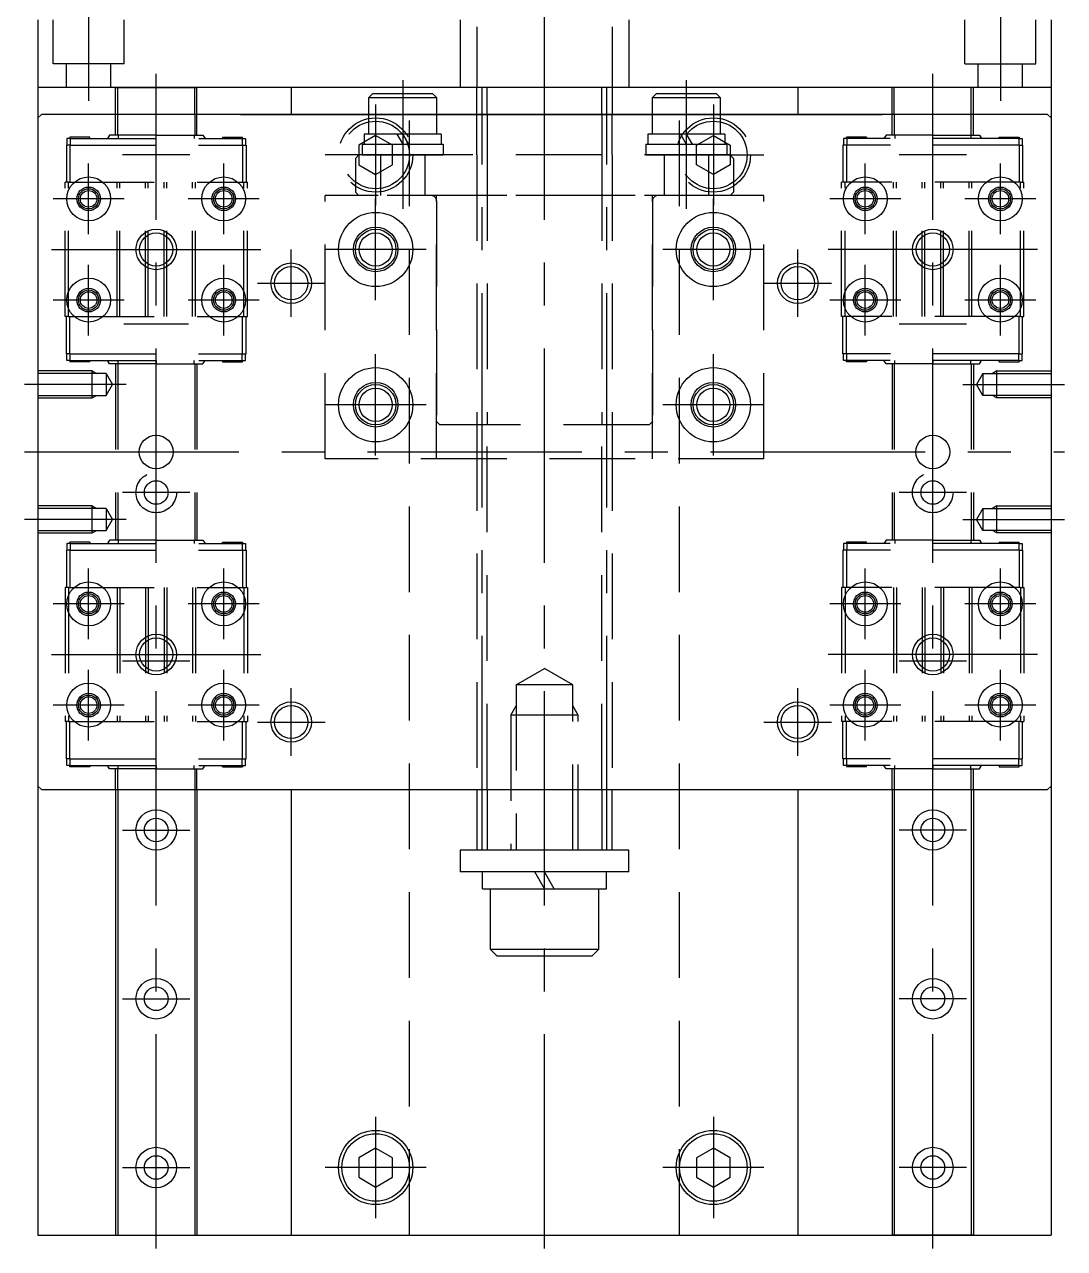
# Model space of a CAD drawing. Extents: x -165 to 387, y -458 to 75.
# Drawn here: x 233 to 387, y -442 to -260.7 of the extents above; entities that cross this region are included whole.
import ezdxf

# ---------------------------------------------------------------- set-up
doc = ezdxf.new("R2010")
doc.units = 0
doc.linetypes.add('CENTER', pattern=[50.8, 31.75, -6.35, 6.35, -6.35])
doc.linetypes.add('DASHED', pattern=[19.05, 12.7, -6.35])
doc.layers.get('0').update_dxf_attribs({"linetype": 'CONTINUOUS'})
doc.layers.add('CENTER', color=1, linetype='CENTER')

msp = doc.modelspace()

# ---------------------------------------------------------------- linework, layer by layer
at = {"color": 7, "linetype": 'CONTINUOUS'}
for p, q in [((235, -260), (235, -440)), ((385, -260), (385, -440)), ((385, -270), (235, -270)), ((246.5, -270), (258.5, -270)), ((246.5, -274), (246.5, -270)), ((246.8, -274), (246.8, -270)), ((258.2, -274), (258.2, -270)), ((258.5, -274), (258.5, -270)), ((272.5, -270), (272.5, -274)), ((300, -274), (300, -270)), ((301.5, -274), (301.5, -270)), ((318.5, -274), (318.5, -270)), ((320, -270), (320, -274)), ((347.5, -270), (347.5, -274)), ((373.5, -270), (361.5, -270)), ((361.5, -274), (361.5, -270)), ((361.8, -274), (361.8, -270)), ((373.2, -274), (373.2, -270)), ((373.5, -274), (373.5, -270)), ((284, -271.5), (284.6, -270.9)), ((284, -271.5), (294, -271.5)), ((284, -274), (284, -271.5)), ((284.6, -270.9), (293.4, -270.9)), ((293.4, -270.9), (294, -271.5)), ((294, -271.5), (294, -274)), ((326, -271.5), (326.6, -270.9)), ((326, -271.5), (336, -271.5)), ((326, -274), (326, -271.5)), ((326.6, -270.9), (335.4, -270.9)), ((335.4, -270.9), (336, -271.5)), ((336, -271.5), (336, -274)), ((235.5, -274), (235, -274.5)), ((235.5, -274), (235, -274.5)), ((235, -274.5), (235, -373.5)), ((235, -274.5), (235, -373.5)), ((384.5, -274), (235.5, -274)), ((384.5, -274), (235.5, -274)), ((265, -274), (260, -274)), ((265, -274), (355, -274)), ((355, -274), (360, -274)), ((384.5, -274), (385, -274.5)), ((384.5, -274), (385, -274.5)), ((385, -274.5), (385, -373.5)), ((385, -274.5), (385, -373.5)), ((235.5, -374), (235, -373.5)), ((235.5, -374), (235, -373.5)), ((384.5, -374), (385, -373.5)), ((384.5, -374), (385, -373.5)), ((235.5, -374), (384.5, -374)), ((235.5, -374), (384.5, -374)), ((246.5, -374), (246.5, -440)), ((246.8, -374), (246.8, -440)), ((258.2, -374), (258.2, -440)), ((258.5, -374), (258.5, -440)), ((265, -374), (303, -374)), ((272.5, -374), (272.5, -440)), ((299, -374), (321, -374)), ((300, -374), (300, -383)), ((301.5, -374), (301.5, -383)), ((303, -374), (317, -374)), ((317, -374), (355, -374)), ((318.5, -374), (318.5, -383)), ((320, -383), (320, -374)), ((347.5, -374), (347.5, -440)), ((361.5, -374), (361.5, -440)), ((361.8, -374), (361.8, -440)), ((373.2, -374), (373.2, -440)), ((373.5, -374), (373.5, -440)), ((322.5, -383), (297.5, -383)), ((297.5, -383), (297.5, -386.2)), ((320, -383), (300, -383)), ((322.5, -386.2), (322.5, -383)), ((322.5, -386.2), (297.5, -386.2)), ((319.2, -386.2), (300.8, -386.2)), ((300.8, -388.7), (300.8, -386.2)), ((310, -388.7), (308.56, -386.2)), ((311.44, -388.7), (310, -386.2)), ((319.2, -388.7), (319.2, -386.2)), ((300.8, -388.7), (319.2, -388.7)), ((302, -397.7), (302, -388.7)), ((318, -388.7), (318, -397.7)), ((318, -397.7), (302, -397.7)), ((303, -398.7), (302, -397.7)), ((317, -398.7), (303, -398.7)), ((318, -397.7), (317, -398.7)), ((285, -427.11), (282.5, -428.56)), ((287.5, -428.56), (285, -427.11)), ((335, -427.11), (332.5, -428.56)), ((337.5, -428.56), (335, -427.11)), ((282.5, -428.56), (282.5, -431.44)), ((287.5, -431.44), (287.5, -428.56)), ((332.5, -428.56), (332.5, -431.44)), ((337.5, -431.44), (337.5, -428.56)), ((282.5, -431.44), (285, -432.89)), ((285, -432.89), (287.5, -431.44)), ((332.5, -431.44), (335, -432.89)), ((335, -432.89), (337.5, -431.44)), ((235, -440), (385, -440)), ((246.5, -440), (258.5, -440)), ((373.5, -440), (361.5, -440))]:
    msp.add_line(p, q, dxfattribs=at)
at = {"color": 3, "linetype": 'DASHED'}
for p, q in [((237.25, -266.5), (237.25, -260)), ((247.75, -266.5), (247.75, -260)), ((297.5, -260), (297.5, -270)), ((300, -261), (300, -270)), ((320, -261), (320, -270)), ((322.5, -260), (322.5, -270)), ((372.25, -266.5), (372.25, -260)), ((382.75, -266.5), (382.75, -260)), ((247.75, -266.5), (237.25, -266.5)), ((239.2, -270), (239.2, -266.5)), ((245.8, -270), (245.8, -266.5)), ((372.25, -266.5), (382.75, -266.5)), ((374.2, -270), (374.2, -266.5)), ((380.8, -270), (380.8, -266.5)), ((290, -440), (290, -270)), ((330, -440), (330, -270)), ((246.5, -277.05), (246.5, -274)), ((246.8, -277.05), (246.8, -274)), ((258.2, -274), (258.2, -277.05)), ((258.5, -277.05), (258.5, -274)), ((284, -276.9), (284, -274)), ((294, -274), (294, -276.9)), ((300, -280), (300, -274)), ((300, -280), (300, -274)), ((301.5, -274), (301.5, -280)), ((301.5, -274), (301.5, -280)), ((318.5, -274), (318.5, -280)), ((318.5, -274), (318.5, -280)), ((320, -280), (320, -274)), ((320, -280), (320, -274)), ((326, -276.9), (326, -274)), ((336, -274), (336, -276.9)), ((361.5, -277.05), (361.5, -274)), ((361.8, -274), (361.8, -277.05)), ((373.2, -277.05), (373.2, -274)), ((373.5, -277.05), (373.5, -274)), ((239.7, -277.35), (239.7, -277.55)), ((242.7, -277.35), (239.7, -277.35)), ((242.7, -277.55), (242.7, -277.35)), ((245.57, -277.05), (245.27, -277.55)), ((246.87, -277.05), (245.57, -277.05)), ((252.5, -277.05), (246.87, -277.05)), ((246.87, -277.05), (246.87, -277.55)), ((252.5, -277.05), (258.13, -277.05)), ((252.5, -277.55), (252.5, -277.05)), ((258.13, -277.05), (259.43, -277.05)), ((258.13, -277.05), (258.13, -277.55)), ((259.43, -277.05), (259.73, -277.55)), ((262.3, -277.35), (265.3, -277.35)), ((262.3, -277.35), (262.3, -277.55)), ((265.3, -277.55), (265.3, -277.35)), ((285, -277.11), (282.5, -278.56)), ((294.7, -276.9), (283.3, -276.9)), ((283.3, -276.9), (283.3, -278.4)), ((287.5, -278.56), (285, -277.11)), ((288.13, -276.9), (289, -278.4)), ((289, -276.9), (289.87, -278.4)), ((294.7, -276.9), (294.7, -278.4)), ((336.7, -276.9), (325.3, -276.9)), ((325.3, -276.9), (325.3, -278.4)), ((330.13, -276.9), (331, -278.4)), ((331, -276.9), (331.87, -278.4)), ((332.5, -278.56), (335, -277.11)), ((335, -277.11), (337.5, -278.56)), ((336.7, -276.9), (336.7, -278.4)), ((357.7, -277.35), (354.7, -277.35)), ((354.7, -277.55), (354.7, -277.35)), ((357.7, -277.35), (357.7, -277.55)), ((360.57, -277.05), (360.27, -277.55)), ((361.87, -277.05), (360.57, -277.05)), ((367.5, -277.05), (361.87, -277.05)), ((361.87, -277.05), (361.87, -277.55)), ((367.5, -277.05), (373.13, -277.05)), ((367.5, -277.55), (367.5, -277.05)), ((373.13, -277.05), (373.13, -277.55)), ((373.13, -277.05), (374.43, -277.05)), ((374.43, -277.05), (374.73, -277.55)), ((377.3, -277.35), (380.3, -277.35)), ((377.3, -277.55), (377.3, -277.35)), ((380.3, -277.35), (380.3, -277.55)), ((239.7, -278.55), (239.2, -278.55)), ((239.2, -278.55), (239.2, -284.05)), ((239.25, -277.55), (239.25, -278.55)), ((239.75, -277.55), (239.25, -277.55)), ((239.7, -278.55), (265.3, -278.55)), ((239.7, -278.55), (239.7, -284.05)), ((239.75, -277.55), (265.25, -277.55)), ((239.75, -277.55), (239.75, -278.55)), ((265.25, -277.55), (265.25, -278.55)), ((265.25, -277.55), (265.75, -277.55)), ((265.3, -278.55), (265.8, -278.55)), ((265.3, -278.55), (265.3, -284.05)), ((265.75, -277.55), (265.75, -278.55)), ((265.8, -278.55), (265.8, -284.05)), ((282.5, -278.56), (282.5, -281.44)), ((283, -278.4), (295, -278.4)), ((283, -278.4), (283, -280)), ((287.5, -281.44), (287.5, -278.56)), ((295, -278.4), (295, -280)), ((325, -278.4), (337, -278.4)), ((325, -278.4), (325, -280)), ((332.5, -281.44), (332.5, -278.56)), ((337, -278.4), (337, -280)), ((337.5, -278.56), (337.5, -281.44)), ((354.7, -278.55), (354.2, -278.55)), ((354.2, -278.55), (354.2, -284.05)), ((354.75, -277.55), (354.25, -277.55)), ((354.25, -277.55), (354.25, -278.55)), ((380.3, -278.55), (354.7, -278.55)), ((354.7, -278.55), (354.7, -284.05)), ((380.25, -277.55), (354.75, -277.55)), ((354.75, -277.55), (354.75, -278.55)), ((380.25, -277.55), (380.25, -278.55)), ((380.25, -277.55), (380.75, -277.55)), ((380.3, -278.55), (380.3, -284.05)), ((380.3, -278.55), (380.8, -278.55)), ((380.75, -277.55), (380.75, -278.55)), ((380.8, -278.55), (380.8, -284.05)), ((282, -280.5), (282.5, -280)), ((282, -280.5), (282, -285.5)), ((337.5, -280), (282.5, -280)), ((283, -280), (295, -280)), ((285.7, -280), (285.7, -286)), ((292.3, -280), (292.3, -286)), ((300, -280), (300, -320)), ((300, -280), (300, -320)), ((301.5, -280), (301.5, -320)), ((301.5, -280), (301.5, -320)), ((318.5, -280), (318.5, -320)), ((318.5, -280), (318.5, -320)), ((320, -280), (320, -320)), ((320, -280), (320, -320)), ((325, -280), (337, -280)), ((327.7, -280), (327.7, -286)), ((334.3, -280), (334.3, -286)), ((338, -280.5), (337.5, -280)), ((338, -280.5), (338, -285.5)), ((282.5, -281.44), (285, -282.89)), ((285, -282.89), (287.5, -281.44)), ((335, -282.89), (332.5, -281.44)), ((337.5, -281.44), (335, -282.89)), ((239, -303.95), (239, -284.05)), ((239.5, -284.05), (239, -284.05)), ((239.5, -303.95), (239.5, -284.05)), ((239.5, -284.05), (265.5, -284.05)), ((246.7, -303.95), (246.7, -284.05)), ((247.1, -303.95), (247.1, -284.05)), ((250.9, -303.95), (250.9, -284.05)), ((251.3, -303.95), (251.3, -284.05)), ((253.7, -303.95), (253.7, -284.05)), ((254.1, -303.95), (254.1, -284.05)), ((257.9, -303.95), (257.9, -284.05)), ((258.3, -303.95), (258.3, -284.05)), ((265.5, -303.95), (265.5, -284.05)), ((265.5, -284.05), (266, -284.05)), ((266, -303.95), (266, -284.05)), ((354, -303.95), (354, -284.05)), ((354.5, -284.05), (354, -284.05)), ((354.5, -303.95), (354.5, -284.05)), ((380.5, -284.05), (354.5, -284.05)), ((361.7, -303.95), (361.7, -284.05)), ((362.1, -303.95), (362.1, -284.05)), ((365.9, -303.95), (365.9, -284.05)), ((366.3, -303.95), (366.3, -284.05)), ((368.7, -303.95), (368.7, -284.05)), ((369.1, -303.95), (369.1, -284.05)), ((372.9, -303.95), (372.9, -284.05)), ((373.3, -303.95), (373.3, -284.05)), ((380.5, -303.95), (380.5, -284.05)), ((380.5, -284.05), (381, -284.05)), ((381, -303.95), (381, -284.05)), ((342.5, -286), (277.5, -286)), ((277.5, -325), (277.5, -286)), ((282, -285.5), (282.5, -286)), ((337.5, -286), (282.5, -286)), ((294, -325), (294, -286)), ((326, -325), (326, -286)), ((338, -285.5), (337.5, -286)), ((342.5, -325), (342.5, -286)), ((294, -286.8), (294, -319.5)), ((326, -286.8), (326, -319.5)), ((239.5, -303.95), (239, -303.95)), ((239.2, -309.45), (239.2, -303.95)), ((239.5, -303.95), (265.5, -303.95)), ((239.7, -309.45), (239.7, -303.95)), ((265.3, -309.45), (265.3, -303.95)), ((265.5, -303.95), (266, -303.95)), ((265.8, -309.45), (265.8, -303.95)), ((354.5, -303.95), (354, -303.95)), ((354.2, -309.45), (354.2, -303.95)), ((380.5, -303.95), (354.5, -303.95)), ((354.7, -309.45), (354.7, -303.95)), ((380.3, -309.45), (380.3, -303.95)), ((380.5, -303.95), (381, -303.95)), ((380.8, -309.45), (380.8, -303.95)), ((239.7, -309.45), (239.2, -309.45)), ((239.25, -310.45), (239.25, -309.45)), ((239.7, -309.45), (265.3, -309.45)), ((239.75, -310.45), (239.75, -309.45)), ((265.25, -310.45), (265.25, -309.45)), ((265.3, -309.45), (265.8, -309.45)), ((265.75, -310.45), (265.75, -309.45)), ((354.7, -309.45), (354.2, -309.45)), ((354.25, -310.45), (354.25, -309.45)), ((380.3, -309.45), (354.7, -309.45)), ((354.75, -310.45), (354.75, -309.45)), ((380.25, -310.45), (380.25, -309.45)), ((380.3, -309.45), (380.8, -309.45)), ((380.75, -310.45), (380.75, -309.45)), ((239.75, -310.45), (239.25, -310.45)), ((239.7, -310.45), (239.7, -310.65)), ((242.7, -310.65), (239.7, -310.65)), ((239.75, -310.45), (265.25, -310.45)), ((242.7, -310.65), (242.7, -310.45)), ((245.57, -310.95), (245.27, -310.45)), ((246.87, -310.95), (245.57, -310.95)), ((246.5, -310.95), (246.5, -337.05)), ((246.8, -310.95), (246.8, -337.05)), ((246.87, -310.95), (246.87, -310.45)), ((252.5, -310.95), (246.87, -310.95)), ((252.5, -310.45), (252.5, -310.95)), ((252.5, -310.95), (258.13, -310.95)), ((258.13, -310.95), (258.13, -310.45)), ((258.13, -310.95), (259.43, -310.95)), ((258.2, -310.95), (258.2, -337.05)), ((258.5, -310.95), (258.5, -337.05)), ((259.43, -310.95), (259.73, -310.45)), ((262.3, -310.45), (262.3, -310.65)), ((262.3, -310.65), (265.3, -310.65)), ((265.25, -310.45), (265.75, -310.45)), ((265.3, -310.65), (265.3, -310.45)), ((354.75, -310.45), (354.25, -310.45)), ((354.7, -310.65), (354.7, -310.45)), ((357.7, -310.65), (354.7, -310.65)), ((380.25, -310.45), (354.75, -310.45)), ((357.7, -310.45), (357.7, -310.65)), ((360.57, -310.95), (360.27, -310.45)), ((361.87, -310.95), (360.57, -310.95)), ((361.5, -310.95), (361.5, -337.05)), ((361.8, -310.95), (361.8, -337.05)), ((361.87, -310.95), (361.87, -310.45)), ((367.5, -310.95), (361.87, -310.95)), ((367.5, -310.45), (367.5, -310.95)), ((367.5, -310.95), (373.13, -310.95)), ((373.13, -310.95), (373.13, -310.45)), ((373.13, -310.95), (374.43, -310.95)), ((373.2, -310.95), (373.2, -337.05)), ((373.5, -310.95), (373.5, -337.05)), ((374.43, -310.95), (374.73, -310.45)), ((377.3, -310.65), (377.3, -310.45)), ((377.3, -310.65), (380.3, -310.65)), ((380.25, -310.45), (380.75, -310.45)), ((380.3, -310.45), (380.3, -310.65)), ((243, -312), (235, -312)), ((245.1, -312.38), (235, -312.38)), ((243, -312), (243.66, -312.38)), ((243, -316), (243, -312)), ((245.1, -312.38), (245.1, -315.62)), ((245.1, -312.38), (246.04, -314)), ((374.9, -312.38), (373.96, -314)), ((374.9, -312.38), (385, -312.38)), ((374.9, -312.38), (374.9, -315.62)), ((377, -312), (376.34, -312.38)), ((377, -312), (385, -312)), ((377, -316), (377, -312)), ((245.1, -315.62), (246.04, -314)), ((374.9, -315.62), (373.96, -314)), ((235, -315.62), (245.1, -315.62)), ((235, -316), (243, -316)), ((243, -316), (243.66, -315.62)), ((385, -315.62), (374.9, -315.62)), ((377, -316), (376.34, -315.62)), ((385, -316), (377, -316)), ((294.5, -320), (294, -319.5)), ((325.5, -320), (294.5, -320)), ((300, -320), (300, -374)), ((301.5, -374), (301.5, -320)), ((318.5, -374), (318.5, -320)), ((320, -320), (320, -374)), ((326, -319.5), (325.5, -320)), ((342.5, -325), (277.5, -325)), ((243, -332), (235, -332)), ((245.1, -332.38), (235, -332.38)), ((243, -336), (243, -332)), ((243, -332), (243.66, -332.38)), ((245.1, -332.38), (246.04, -334)), ((245.1, -332.38), (245.1, -335.62)), ((374.9, -332.38), (373.96, -334)), ((374.9, -332.38), (374.9, -335.62)), ((374.9, -332.38), (385, -332.38)), ((377, -332), (376.34, -332.38)), ((377, -336), (377, -332)), ((377, -332), (385, -332)), ((245.1, -335.62), (246.04, -334)), ((374.9, -335.62), (373.96, -334)), ((235, -335.62), (245.1, -335.62)), ((235, -336), (243, -336)), ((243, -336), (243.66, -335.62)), ((245.57, -337.05), (245.27, -337.55)), ((246.87, -337.05), (245.57, -337.05)), ((252.5, -337.05), (246.87, -337.05)), ((246.87, -337.05), (246.87, -337.55)), ((252.5, -337.05), (258.13, -337.05)), ((252.5, -337.55), (252.5, -337.05)), ((258.13, -337.05), (259.43, -337.05)), ((258.13, -337.05), (258.13, -337.55)), ((259.43, -337.05), (259.73, -337.55)), ((360.57, -337.05), (360.27, -337.55)), ((361.87, -337.05), (360.57, -337.05)), ((367.5, -337.05), (361.87, -337.05)), ((361.87, -337.05), (361.87, -337.55)), ((367.5, -337.05), (373.13, -337.05)), ((367.5, -337.55), (367.5, -337.05)), ((373.13, -337.05), (373.13, -337.55)), ((373.13, -337.05), (374.43, -337.05)), ((374.43, -337.05), (374.73, -337.55)), ((385, -335.62), (374.9, -335.62)), ((377, -336), (376.34, -335.62)), ((385, -336), (377, -336)), ((239.2, -338.55), (239.2, -344.05)), ((239.7, -338.55), (239.2, -338.55)), ((239.25, -337.55), (239.25, -338.55)), ((239.75, -337.55), (239.25, -337.55)), ((239.7, -337.55), (239.7, -337.35)), ((242.7, -337.35), (239.7, -337.35)), ((239.7, -338.55), (265.3, -338.55)), ((239.7, -338.55), (239.7, -344.05)), ((239.75, -337.55), (265.25, -337.55)), ((239.75, -337.55), (239.75, -338.55)), ((242.7, -337.35), (242.7, -337.55)), ((262.3, -337.35), (265.3, -337.35)), ((262.3, -337.55), (262.3, -337.35)), ((265.25, -337.55), (265.25, -338.55)), ((265.25, -337.55), (265.75, -337.55)), ((265.3, -337.35), (265.3, -337.55)), ((265.3, -338.55), (265.3, -344.05)), ((265.3, -338.55), (265.8, -338.55)), ((265.75, -337.55), (265.75, -338.55)), ((265.8, -338.55), (265.8, -344.05)), ((354.2, -338.55), (354.2, -344.05)), ((354.7, -338.55), (354.2, -338.55)), ((354.25, -337.55), (354.25, -338.55)), ((354.75, -337.55), (354.25, -337.55)), ((357.7, -337.35), (354.7, -337.35)), ((354.7, -337.35), (354.7, -337.55)), ((380.3, -338.55), (354.7, -338.55)), ((354.7, -338.55), (354.7, -344.05)), ((380.25, -337.55), (354.75, -337.55)), ((354.75, -337.55), (354.75, -338.55)), ((357.7, -337.55), (357.7, -337.35)), ((377.3, -337.35), (380.3, -337.35)), ((377.3, -337.35), (377.3, -337.55)), ((380.25, -337.55), (380.25, -338.55)), ((380.25, -337.55), (380.75, -337.55)), ((380.3, -337.55), (380.3, -337.35)), ((380.3, -338.55), (380.3, -344.05)), ((380.3, -338.55), (380.8, -338.55)), ((380.75, -337.55), (380.75, -338.55)), ((380.8, -338.55), (380.8, -344.05)), ((239, -344.05), (239, -363.95)), ((239.5, -344.05), (239, -344.05)), ((239.5, -344.05), (265.5, -344.05)), ((239.5, -344.05), (239.5, -363.95)), ((246.7, -344.05), (246.7, -363.95)), ((247.1, -344.05), (247.1, -363.95)), ((250.9, -344.05), (250.9, -363.95)), ((251.3, -344.05), (251.3, -363.95)), ((253.7, -344.05), (253.7, -363.95)), ((254.1, -344.05), (254.1, -363.95)), ((257.9, -344.05), (257.9, -363.95)), ((258.3, -344.05), (258.3, -363.95)), ((265.5, -344.05), (265.5, -363.95)), ((265.5, -344.05), (266, -344.05)), ((266, -344.05), (266, -363.95)), ((354, -344.05), (354, -363.95)), ((354.5, -344.05), (354, -344.05)), ((380.5, -344.05), (354.5, -344.05)), ((354.5, -344.05), (354.5, -363.95)), ((361.7, -344.05), (361.7, -363.95)), ((362.1, -344.05), (362.1, -363.95)), ((365.9, -344.05), (365.9, -363.95)), ((366.3, -344.05), (366.3, -363.95)), ((368.7, -344.05), (368.7, -363.95)), ((369.1, -344.05), (369.1, -363.95)), ((372.9, -344.05), (372.9, -363.95)), ((373.3, -344.05), (373.3, -363.95)), ((380.5, -344.05), (380.5, -363.95)), ((380.5, -344.05), (381, -344.05)), ((381, -344.05), (381, -363.95)), ((305.81, -358.5), (310, -356.08)), ((314.19, -358.5), (310, -356.08)), ((314.19, -358.5), (305.81, -358.5)), ((305.81, -358.5), (305.81, -383)), ((314.19, -383), (314.19, -358.5)), ((305, -363), (305.81, -361.59)), ((315, -363), (314.19, -361.59)), ((239.5, -363.95), (239, -363.95)), ((239.2, -369.45), (239.2, -363.95)), ((239.5, -363.95), (265.5, -363.95)), ((239.7, -369.45), (239.7, -363.95)), ((265.3, -369.45), (265.3, -363.95)), ((265.5, -363.95), (266, -363.95)), ((265.8, -369.45), (265.8, -363.95)), ((315, -363), (305, -363)), ((305, -363), (305, -383)), ((315, -383), (315, -363)), ((354.5, -363.95), (354, -363.95)), ((354.2, -369.45), (354.2, -363.95)), ((380.5, -363.95), (354.5, -363.95)), ((354.7, -369.45), (354.7, -363.95)), ((380.3, -369.45), (380.3, -363.95)), ((380.5, -363.95), (381, -363.95)), ((380.8, -369.45), (380.8, -363.95)), ((239.7, -369.45), (239.2, -369.45)), ((239.25, -370.45), (239.25, -369.45)), ((239.7, -369.45), (265.3, -369.45)), ((239.75, -370.45), (239.75, -369.45)), ((265.25, -370.45), (265.25, -369.45)), ((265.3, -369.45), (265.8, -369.45)), ((265.75, -370.45), (265.75, -369.45)), ((354.7, -369.45), (354.2, -369.45)), ((354.25, -370.45), (354.25, -369.45)), ((380.3, -369.45), (354.7, -369.45)), ((354.75, -370.45), (354.75, -369.45)), ((380.25, -370.45), (380.25, -369.45)), ((380.3, -369.45), (380.8, -369.45)), ((380.75, -370.45), (380.75, -369.45)), ((239.75, -370.45), (239.25, -370.45)), ((239.7, -370.65), (239.7, -370.45)), ((242.7, -370.65), (239.7, -370.65)), ((239.75, -370.45), (265.25, -370.45)), ((242.7, -370.45), (242.7, -370.65)), ((245.57, -370.95), (245.27, -370.45)), ((246.87, -370.95), (245.57, -370.95)), ((246.5, -374), (246.5, -370.95)), ((246.8, -374), (246.8, -370.95)), ((246.87, -370.95), (246.87, -370.45)), ((252.5, -370.95), (246.87, -370.95)), ((252.5, -370.45), (252.5, -370.95)), ((252.5, -370.95), (258.13, -370.95)), ((258.13, -370.95), (258.13, -370.45)), ((258.13, -370.95), (259.43, -370.95)), ((258.2, -370.95), (258.2, -374)), ((258.5, -374), (258.5, -370.95)), ((259.43, -370.95), (259.73, -370.45)), ((262.3, -370.65), (262.3, -370.45)), ((262.3, -370.65), (265.3, -370.65)), ((265.25, -370.45), (265.75, -370.45)), ((265.3, -370.45), (265.3, -370.65)), ((354.75, -370.45), (354.25, -370.45)), ((354.7, -370.45), (354.7, -370.65)), ((357.7, -370.65), (354.7, -370.65)), ((380.25, -370.45), (354.75, -370.45)), ((357.7, -370.65), (357.7, -370.45)), ((360.57, -370.95), (360.27, -370.45)), ((361.87, -370.95), (360.57, -370.95)), ((361.5, -374), (361.5, -370.95)), ((361.8, -370.95), (361.8, -374)), ((361.87, -370.95), (361.87, -370.45)), ((367.5, -370.95), (361.87, -370.95)), ((367.5, -370.45), (367.5, -370.95)), ((367.5, -370.95), (373.13, -370.95)), ((373.13, -370.95), (373.13, -370.45)), ((373.13, -370.95), (374.43, -370.95)), ((373.2, -374), (373.2, -370.95)), ((373.5, -374), (373.5, -370.95)), ((374.43, -370.95), (374.73, -370.45)), ((377.3, -370.45), (377.3, -370.65)), ((377.3, -370.65), (380.3, -370.65)), ((380.25, -370.45), (380.75, -370.45)), ((380.3, -370.65), (380.3, -370.45))]:
    msp.add_line(p, q, dxfattribs=at)
for centre, radius in [((285, -280), 5.5), ((285, -280), 5), ((335, -280), 5.5), ((335, -280), 5), ((252.5, -330), 3), ((367.5, -330), 3), ((252.5, -330), 1.75), ((367.5, -330), 1.75)]:
    msp.add_circle(centre, radius, dxfattribs=at)
at = {"color": 7, "linetype": 'CONTINUOUS'}
for centre, radius in [((242.5, -286.5), 3.25), ((262.5, -286.5), 3.25), ((357.5, -286.5), 3.25), ((377.5, -286.5), 3.25), ((242.5, -286.5), 1.75), ((242.5, -286.5), 1.23), ((262.5, -286.5), 1.75), ((262.5, -286.5), 1.23), ((357.5, -286.5), 1.75), ((357.5, -286.5), 1.23), ((377.5, -286.5), 1.75), ((377.5, -286.5), 1.23), ((285, -294), 5.5), ((335, -294), 5.5), ((252.5, -294), 2.46), ((285, -294), 3.3), ((285, -294), 2.46), ((335, -294), 3.3), ((335, -294), 2.46), ((367.5, -294), 2.46), ((272.5, -299), 2.46), ((347.5, -299), 2.46), ((242.5, -301.5), 3.25), ((262.5, -301.5), 3.25), ((357.5, -301.5), 3.25), ((377.5, -301.5), 3.25), ((242.5, -301.5), 1.75), ((242.5, -301.5), 1.23), ((262.5, -301.5), 1.75), ((262.5, -301.5), 1.23), ((357.5, -301.5), 1.75), ((357.5, -301.5), 1.23), ((377.5, -301.5), 1.75), ((377.5, -301.5), 1.23), ((285, -317), 5.5), ((335, -317), 5.5), ((285, -317), 3.3), ((335, -317), 3.3), ((285, -317), 2.46), ((335, -317), 2.46), ((252.5, -324), 2.5), ((367.5, -324), 2.5), ((242.5, -346.5), 3.25), ((262.5, -346.5), 3.25), ((357.5, -346.5), 3.25), ((377.5, -346.5), 3.25), ((242.5, -346.5), 1.75), ((242.5, -346.5), 1.23), ((262.5, -346.5), 1.75), ((262.5, -346.5), 1.23), ((357.5, -346.5), 1.75), ((357.5, -346.5), 1.23), ((377.5, -346.5), 1.75), ((377.5, -346.5), 1.23), ((252.5, -354), 2.46), ((367.5, -354), 2.46), ((242.5, -361.5), 3.25), ((262.5, -361.5), 3.25), ((357.5, -361.5), 3.25), ((377.5, -361.5), 3.25), ((242.5, -361.5), 1.75), ((242.5, -361.5), 1.23), ((262.5, -361.5), 1.75), ((262.5, -361.5), 1.23), ((357.5, -361.5), 1.75), ((357.5, -361.5), 1.23), ((377.5, -361.5), 1.75), ((377.5, -361.5), 1.23), ((272.5, -364), 2.46), ((347.5, -364), 2.46), ((252.5, -380), 3), ((367.5, -380), 3), ((252.5, -380), 1.75), ((367.5, -380), 1.75), ((252.5, -405), 3), ((367.5, -405), 3), ((252.5, -405), 1.75), ((367.5, -405), 1.75), ((285, -430), 5.5), ((285, -430), 5), ((335, -430), 5.5), ((335, -430), 5), ((252.5, -430), 3), ((367.5, -430), 3), ((252.5, -430), 1.75), ((367.5, -430), 1.75)]:
    msp.add_circle(centre, radius, dxfattribs=at)
at = {"color": 3, "linetype": 'CONTINUOUS'}
for centre, radius in [((242.5, -286.5), 1.5), ((262.5, -286.5), 1.5), ((357.5, -286.5), 1.5), ((377.5, -286.5), 1.5), ((252.5, -294), 3), ((285, -294), 3), ((335, -294), 3), ((367.5, -294), 3), ((272.5, -299), 3), ((347.5, -299), 3), ((242.5, -301.5), 1.5), ((262.5, -301.5), 1.5), ((357.5, -301.5), 1.5), ((377.5, -301.5), 1.5), ((285, -317), 3), ((335, -317), 3), ((242.5, -346.5), 1.5), ((262.5, -346.5), 1.5), ((357.5, -346.5), 1.5), ((377.5, -346.5), 1.5), ((252.5, -354), 3), ((367.5, -354), 3), ((242.5, -361.5), 1.5), ((262.5, -361.5), 1.5), ((357.5, -361.5), 1.5), ((377.5, -361.5), 1.5), ((272.5, -364), 3), ((347.5, -364), 3)]:
    msp.add_circle(centre, radius, dxfattribs=at)
at = {"color": 3, "linetype": 'DASHED'}
for centre, start, end in [((293.2, -286.8), 0, 90), ((326.8, -286.8), 90, 180)]:
    msp.add_arc(centre, 0.8, start, end, dxfattribs=at)
at = {"layer": 'CENTER', "color": 1, "linetype": 'CENTER'}
for p, q in [((310, -442), (310, -214.2)), ((242.5, -258), (242.5, -272)), ((377.5, -258), (377.5, -272)), ((252.5, -442), (252.5, -268)), ((367.5, -442), (367.5, -268)), ((289, -268.9), (289, -288)), ((300.75, -383), (300.75, -270)), ((319.25, -383), (319.25, -270)), ((331, -268.9), (331, -288)), ((285, -272.5), (285, -287.5)), ((335, -272.5), (335, -287.5)), ((257.5, -280), (247.5, -280)), ((292.5, -280), (277.5, -280)), ((327.5, -280), (342.5, -280)), ((372.5, -280), (362.5, -280)), ((242.5, -291.75), (242.5, -281.25)), ((262.5, -291.75), (262.5, -281.25)), ((357.5, -291.75), (357.5, -281.25)), ((377.5, -291.75), (377.5, -281.25)), ((247.75, -286.5), (237.25, -286.5)), ((267.75, -286.5), (257.25, -286.5)), ((285, -301.5), (285, -286.5)), ((335, -301.5), (335, -286.5)), ((362.75, -286.5), (352.25, -286.5)), ((382.75, -286.5), (372.25, -286.5)), ((237, -294), (268, -294)), ((272.5, -304), (272.5, -294)), ((292.5, -294), (277.5, -294)), ((342.5, -294), (327.5, -294)), ((347.5, -304), (347.5, -294)), ((383, -294), (352, -294)), ((242.5, -306.75), (242.5, -296.25)), ((262.5, -306.75), (262.5, -296.25)), ((357.5, -306.75), (357.5, -296.25)), ((377.5, -306.75), (377.5, -296.25)), ((267.5, -299), (277.5, -299)), ((342.5, -299), (352.5, -299)), ((247.75, -301.5), (237.25, -301.5)), ((267.75, -301.5), (257.25, -301.5)), ((362.75, -301.5), (352.25, -301.5)), ((382.75, -301.5), (372.25, -301.5)), ((247.7, -305), (257.3, -305)), ((362.5, -305), (372.5, -305)), ((285, -324.5), (285, -309.5)), ((335, -324.5), (335, -309.5)), ((248.04, -314), (233, -314)), ((371.96, -314), (387, -314)), ((292.5, -317), (277.5, -317)), ((342.5, -317), (327.5, -317)), ((233, -324), (387, -324)), ((257.5, -330), (247.5, -330)), ((372.5, -330), (362.5, -330)), ((248.04, -334), (233, -334)), ((371.96, -334), (387, -334)), ((242.5, -351.75), (242.5, -341.25)), ((262.5, -351.75), (262.5, -341.25)), ((357.5, -351.75), (357.5, -341.25)), ((377.5, -351.75), (377.5, -341.25)), ((247.75, -346.5), (237.25, -346.5)), ((267.75, -346.5), (257.25, -346.5)), ((362.75, -346.5), (352.25, -346.5)), ((382.75, -346.5), (372.25, -346.5)), ((237, -354), (268, -354)), ((257.5, -355), (247.5, -355)), ((383, -354), (352, -354)), ((372.5, -355), (362.5, -355)), ((242.5, -366.75), (242.5, -356.25)), ((262.5, -366.75), (262.5, -356.25)), ((357.5, -366.75), (357.5, -356.25)), ((377.5, -366.75), (377.5, -356.25)), ((272.5, -369), (272.5, -359)), ((347.5, -369), (347.5, -359)), ((247.75, -361.5), (237.25, -361.5)), ((267.75, -361.5), (257.25, -361.5)), ((362.75, -361.5), (352.25, -361.5)), ((382.75, -361.5), (372.25, -361.5)), ((267.5, -364), (277.5, -364)), ((342.5, -364), (352.5, -364)), ((247.5, -380), (257.5, -380)), ((372.5, -380), (362.5, -380)), ((247.5, -405), (257.5, -405)), ((372.5, -405), (362.5, -405)), ((285, -422.5), (285, -437.5)), ((335, -422.5), (335, -437.5)), ((247.5, -430), (257.5, -430)), ((292.5, -430), (277.5, -430)), ((342.5, -430), (327.5, -430)), ((372.5, -430), (362.5, -430))]:
    msp.add_line(p, q, dxfattribs=at)

doc.saveas('drawing.dxf')
